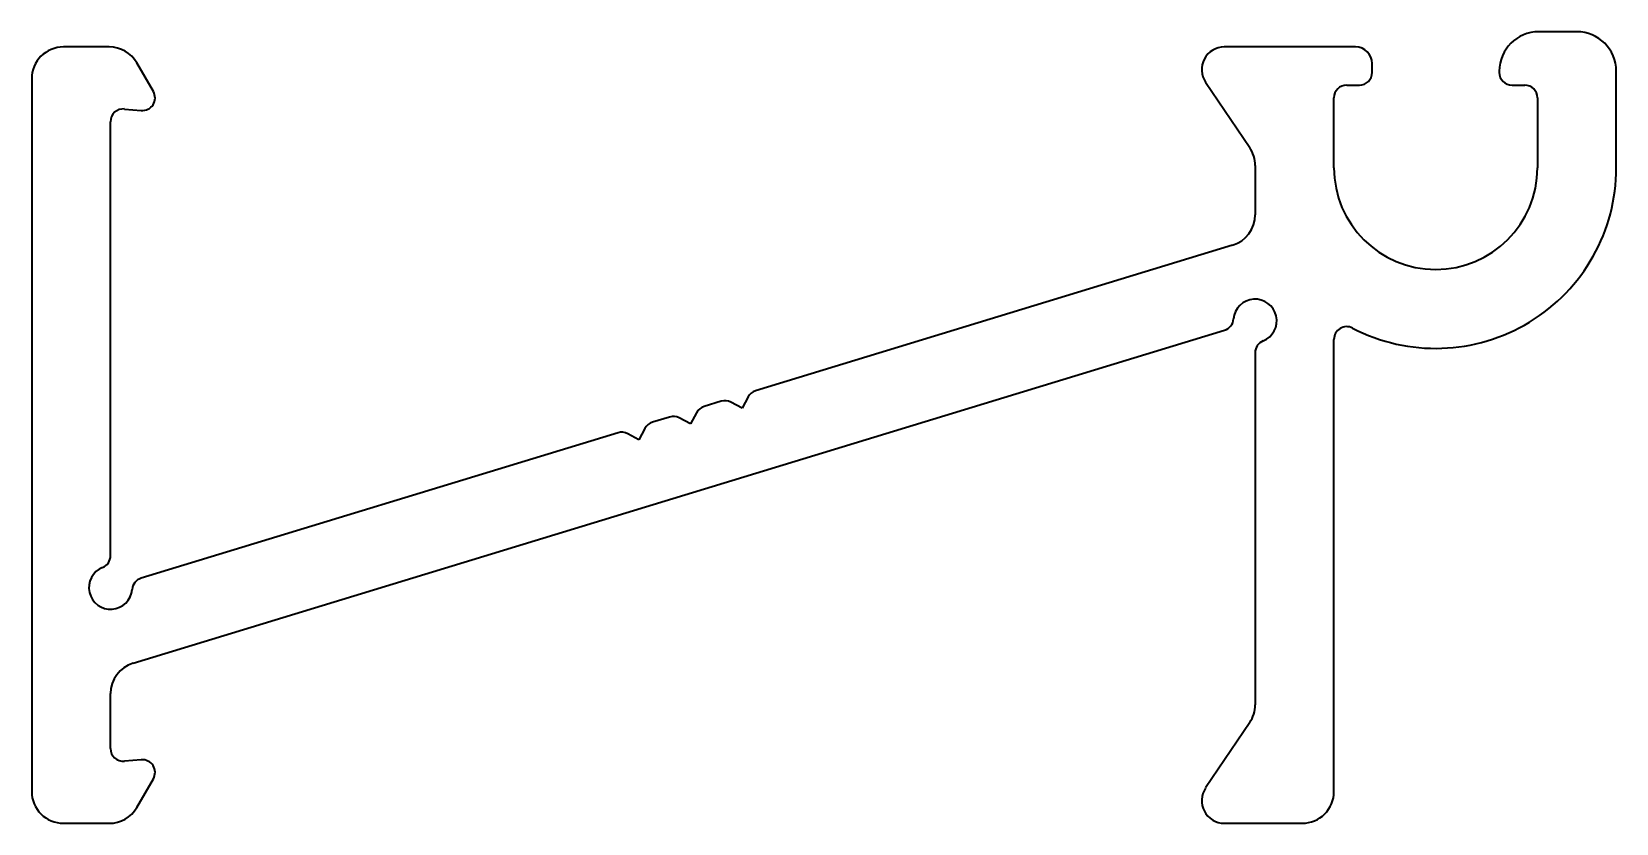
# Model space of a CAD drawing. Extents: x -15.8 to 15.8, y 1.6 to 17.4.
import ezdxf

# ---------------------------------------------------------------- set-up
doc = ezdxf.new("R2010")
doc.units = 0
doc.header["$MEASUREMENT"] = 0
doc.layers.add('Profile1', color=4, linetype='CONTINUOUS', lineweight=35)

msp = doc.modelspace()

# ---------------------------------------------------------------- linework, layer by layer
at = {"layer": 'Profile1', "color": 0}
for p, q in [((15.026, 17.375), (14.264, 17.375)), ((-14.285, 17.07), (-15.2, 17.07)), ((10.607, 17.07), (7.985, 17.07)), ((-13.405, 16.181), (-13.735, 16.753)), ((10.937, 16.562), (10.937, 16.74)), ((13.477, 16.588), (13.477, 16.562)), ((15.814, 14.657), (15.814, 16.588)), ((-15.835, 16.435), (-15.835, 2.199)), ((7.611, 16.365), (8.492, 15.059)), ((10.429, 16.308), (10.683, 16.308)), ((13.731, 16.308), (13.985, 16.308)), ((-13.984, 15.831), (-13.647, 15.801)), ((10.175, 14.657), (10.175, 16.054)), ((14.239, 16.054), (14.239, 14.657)), ((-14.26, 6.908), (-14.26, 15.578)), ((8.6, 14.704), (8.6, 13.718)), ((8.15, 13.11), (-1.376, 10.203)), ((-13.81, 4.762), (7.991, 11.415)), ((10.175, 2.199), (10.175, 11.23)), ((8.6, 10.964), (8.6, 3.93)), ((-2.063, 9.993), (-2.407, 9.888)), ((-1.645, 9.855), (-1.869, 9.975)), ((-1.526, 10.079), (-1.645, 9.855)), ((-3.094, 9.679), (-3.437, 9.574)), ((-2.676, 9.541), (-2.9, 9.66)), ((-2.557, 9.765), (-2.676, 9.541)), ((-4.124, 9.364), (-13.651, 6.457)), ((-3.707, 9.226), (-3.931, 9.346)), ((-3.587, 9.45), (-3.707, 9.226)), ((-14.26, 3.056), (-14.26, 4.154)), ((8.492, 3.575), (7.611, 2.269)), ((-13.647, 2.833), (-13.984, 2.803)), ((-13.735, 1.881), (-13.405, 2.453)), ((-15.2, 1.564), (-14.285, 1.564)), ((7.985, 1.564), (9.54, 1.564))]:
    msp.add_line(p, q, dxfattribs=at)
for centre, radius, start, end in [((14.264, 16.588), 0.787, 90, 180), ((15.026, 16.588), 0.787, 0, 90), ((-15.2, 16.435), 0.635, 90, 180), ((-14.285, 16.435), 0.635, 30, 90), ((7.985, 16.618), 0.452, 90, 214), ((10.607, 16.74), 0.33, 0, 90), ((10.683, 16.562), 0.254, 270, 360), ((13.731, 16.562), 0.254, 180, 270), ((-13.625, 16.054), 0.254, 265, 30), ((10.429, 16.054), 0.254, 90, 180), ((13.985, 16.054), 0.254, 0, 90), ((-14.006, 15.578), 0.254, 85, 180), ((7.965, 14.704), 0.635, 360, 34), ((12.207, 14.657), 2.032, 180, 0), ((12.207, 14.657), 3.607, 242.5789, 0), ((7.965, 13.718), 0.635, 286.971, 0), ((8.6, 11.601), 0.432, 291.7385, 175.2325), ((7.917, 11.658), 0.254, 286.971, 355.2325), ((10.429, 11.23), 0.254, 62.5789, 180), ((8.854, 10.964), 0.254, 111.7385, 180), ((-1.302, 9.96), 0.254, 106.971, 151.971), ((-2.332, 9.646), 0.254, 106.971, 151.971), ((-1.989, 9.75), 0.254, 61.971, 106.971), ((-3.363, 9.331), 0.254, 106.971, 151.971), ((-3.02, 9.436), 0.254, 61.971, 106.971), ((-4.05, 9.121), 0.254, 61.971, 106.971), ((-14.26, 6.271), 0.432, 111.7385, 355.2325), ((-14.514, 6.908), 0.254, 291.7385, 0), ((-13.576, 6.214), 0.254, 106.971, 175.2325), ((-13.625, 4.154), 0.635, 106.971, 180), ((7.965, 3.93), 0.635, 326, 0), ((-14.006, 3.056), 0.254, 180, 275), ((-13.625, 2.58), 0.254, 330, 95), ((7.985, 2.016), 0.452, 146, 270), ((-15.2, 2.199), 0.635, 180, 270), ((9.54, 2.199), 0.635, 270, 0), ((-14.285, 2.199), 0.635, 270, 330)]:
    msp.add_arc(centre, radius, start, end, dxfattribs=at)

doc.saveas('drawing.dxf')
